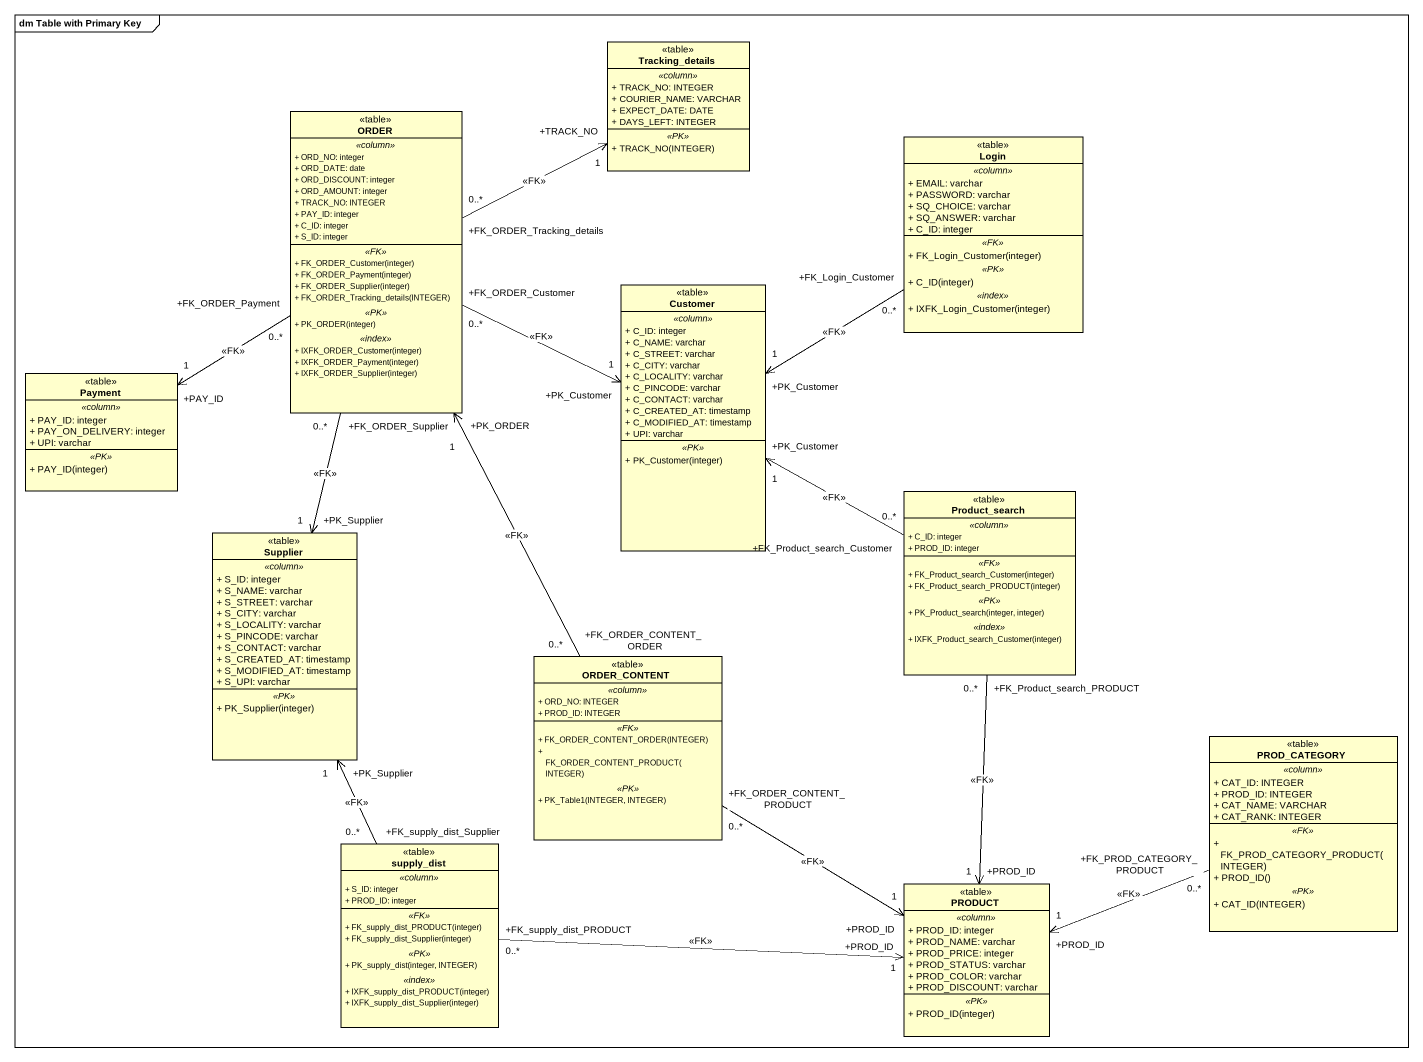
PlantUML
@startuml
mainframe dm Table with Primary Key
hide circle
hide empty members
skinparam classAttributeIconSize 0
class Tracking_details <<table>> {
  .. <<column>> ..
  + TRACK_NO: INTEGER
  + COURIER_NAME: VARCHAR
  + EXPECT_DATE: DATE
  + DAYS_LEFT: INTEGER
  .. <<PK>> ..
  + TRACK_NO(INTEGER)
}
class ORDER <<table>> {
  .. <<column>> ..
  + ORD_NO: integer
  + ORD_DATE: date
  + ORD_DISCOUNT: integer
  + ORD_AMOUNT: integer
  + TRACK_NO: INTEGER
  + PAY_ID: integer
  + C_ID: integer
  + S_ID: integer
  .. <<FK>> ..
  + FK_ORDER_Customer(integer)
  + FK_ORDER_Payment(integer)
  + FK_ORDER_Supplier(integer)
  + FK_ORDER_Tracking_details(INTEGER)
  .. <<PK>> ..
  + PK_ORDER(integer)
  .. <<index>> ..
  + IXFK_ORDER_Customer(integer)
  + IXFK_ORDER_Payment(integer)
  + IXFK_ORDER_Supplier(integer)
}
class Login <<table>> {
  .. <<column>> ..
  + EMAIL: varchar
  + PASSWORD: varchar
  + SQ_CHOICE: varchar
  + SQ_ANSWER: varchar
  + C_ID: integer
  .. <<FK>> ..
  + FK_Login_Customer(integer)
  .. <<PK>> ..
  + C_ID(integer)
  .. <<index>> ..
  + IXFK_Login_Customer(integer)
}
class Customer <<table>> {
  .. <<column>> ..
  + C_ID: integer
  + C_NAME: varchar
  + C_STREET: varchar
  + C_CITY: varchar
  + C_LOCALITY: varchar
  + C_PINCODE: varchar
  + C_CONTACT: varchar
  + C_CREATED_AT: timestamp
  + C_MODIFIED_AT: timestamp
  + UPI: varchar
  .. <<PK>> ..
  + PK_Customer(integer)
}
class Payment <<table>> {
  .. <<column>> ..
  + PAY_ID: integer
  + PAY_ON_DELIVERY: integer
  + UPI: varchar
  .. <<PK>> ..
  + PAY_ID(integer)
}
class Product_search <<table>> {
  .. <<column>> ..
  + C_ID: integer
  + PROD_ID: integer
  .. <<FK>> ..
  + FK_Product_search_Customer(integer)
  + FK_Product_search_PRODUCT(integer)
  .. <<PK>> ..
  + PK_Product_search(integer, integer)
  .. <<index>> ..
  + IXFK_Product_search_Customer(integer)
}
class Supplier <<table>> {
  .. <<column>> ..
  + S_ID: integer
  + S_NAME: varchar
  + S_STREET: varchar
  + S_CITY: varchar
  + S_LOCALITY: varchar
  + S_PINCODE: varchar
  + S_CONTACT: varchar
  + S_CREATED_AT: timestamp
  + S_MODIFIED_AT: timestamp
  + S_UPI: varchar
  .. <<PK>> ..
  + PK_Supplier(integer)
}
class ORDER_CONTENT <<table>> {
  .. <<column>> ..
  + ORD_NO: INTEGER
  + PROD_ID: INTEGER
  .. <<FK>> ..
  + FK_ORDER_CONTENT_ORDER(INTEGER)
  + FK_ORDER_CONTENT_PRODUCT(INTEGER)
  .. <<PK>> ..
  + PK_Table1(INTEGER, INTEGER)
}
class PROD_CATEGORY <<table>> {
  .. <<column>> ..
  + CAT_ID: INTEGER
  + PROD_ID: INTEGER
  + CAT_NAME: VARCHAR
  + CAT_RANK: INTEGER
  .. <<FK>> ..
  + FK_PROD_CATEGORY_PRODUCT(INTEGER)
  + PROD_ID()
  .. <<PK>> ..
  + CAT_ID(INTEGER)
}
class supply_dist <<table>> {
  .. <<column>> ..
  + S_ID: integer
  + PROD_ID: integer
  .. <<FK>> ..
  + FK_supply_dist_PRODUCT(integer)
  + FK_supply_dist_Supplier(integer)
  .. <<PK>> ..
  + PK_supply_dist(integer, INTEGER)
  .. <<index>> ..
  + IXFK_supply_dist_PRODUCT(integer)
  + IXFK_supply_dist_Supplier(integer)
}
class PRODUCT <<table>> {
  .. <<column>> ..
  + PROD_ID: integer
  + PROD_NAME: varchar
  + PROD_PRICE: integer
  + PROD_STATUS: varchar
  + PROD_COLOR: varchar
  + PROD_DISCOUNT: varchar
  .. <<PK>> ..
  + PROD_ID(integer)
}
ORDER "+FK_ORDER_Tracking_details\n0..*" -right-> "+TRACK_NO\n1" Tracking_details : <<FK>>
ORDER "+FK_ORDER_Customer\n0..*" -right-> "+PK_Customer\n1" Customer : <<FK>>
ORDER "+FK_ORDER_Payment\n0..*" --> "+PAY_ID\n1" Payment : <<FK>>
ORDER "+FK_ORDER_Supplier\n0..*" --> "+PK_Supplier\n1" Supplier : <<FK>>
Login "+FK_Login_Customer\n0..*" --> "+PK_Customer\n1" Customer : <<FK>>
Product_search "+FK_Product_search_Customer\n0..*" -left-> "+PK_Customer\n1" Customer : <<FK>>
Product_search "+FK_Product_search_PRODUCT\n0..*" --> "+PROD_ID\n1" PRODUCT : <<FK>>
ORDER_CONTENT "+FK_ORDER_CONTENT_ORDER\n0..*" -up-> "+PK_ORDER\n1" ORDER : <<FK>>
ORDER_CONTENT "+FK_ORDER_CONTENT_PRODUCT\n0..*" --> "+PROD_ID\n1" PRODUCT : <<FK>>
PROD_CATEGORY "+FK_PROD_CATEGORY_PRODUCT\n0..*" -left-> "+PROD_ID\n1" PRODUCT : <<FK>>
supply_dist "+FK_supply_dist_Supplier\n0..*" -up-> "+PK_Supplier\n1" Supplier : <<FK>>
supply_dist "+FK_supply_dist_PRODUCT\n0..*" -right-> "+PROD_ID\n1" PRODUCT : <<FK>>
@enduml
